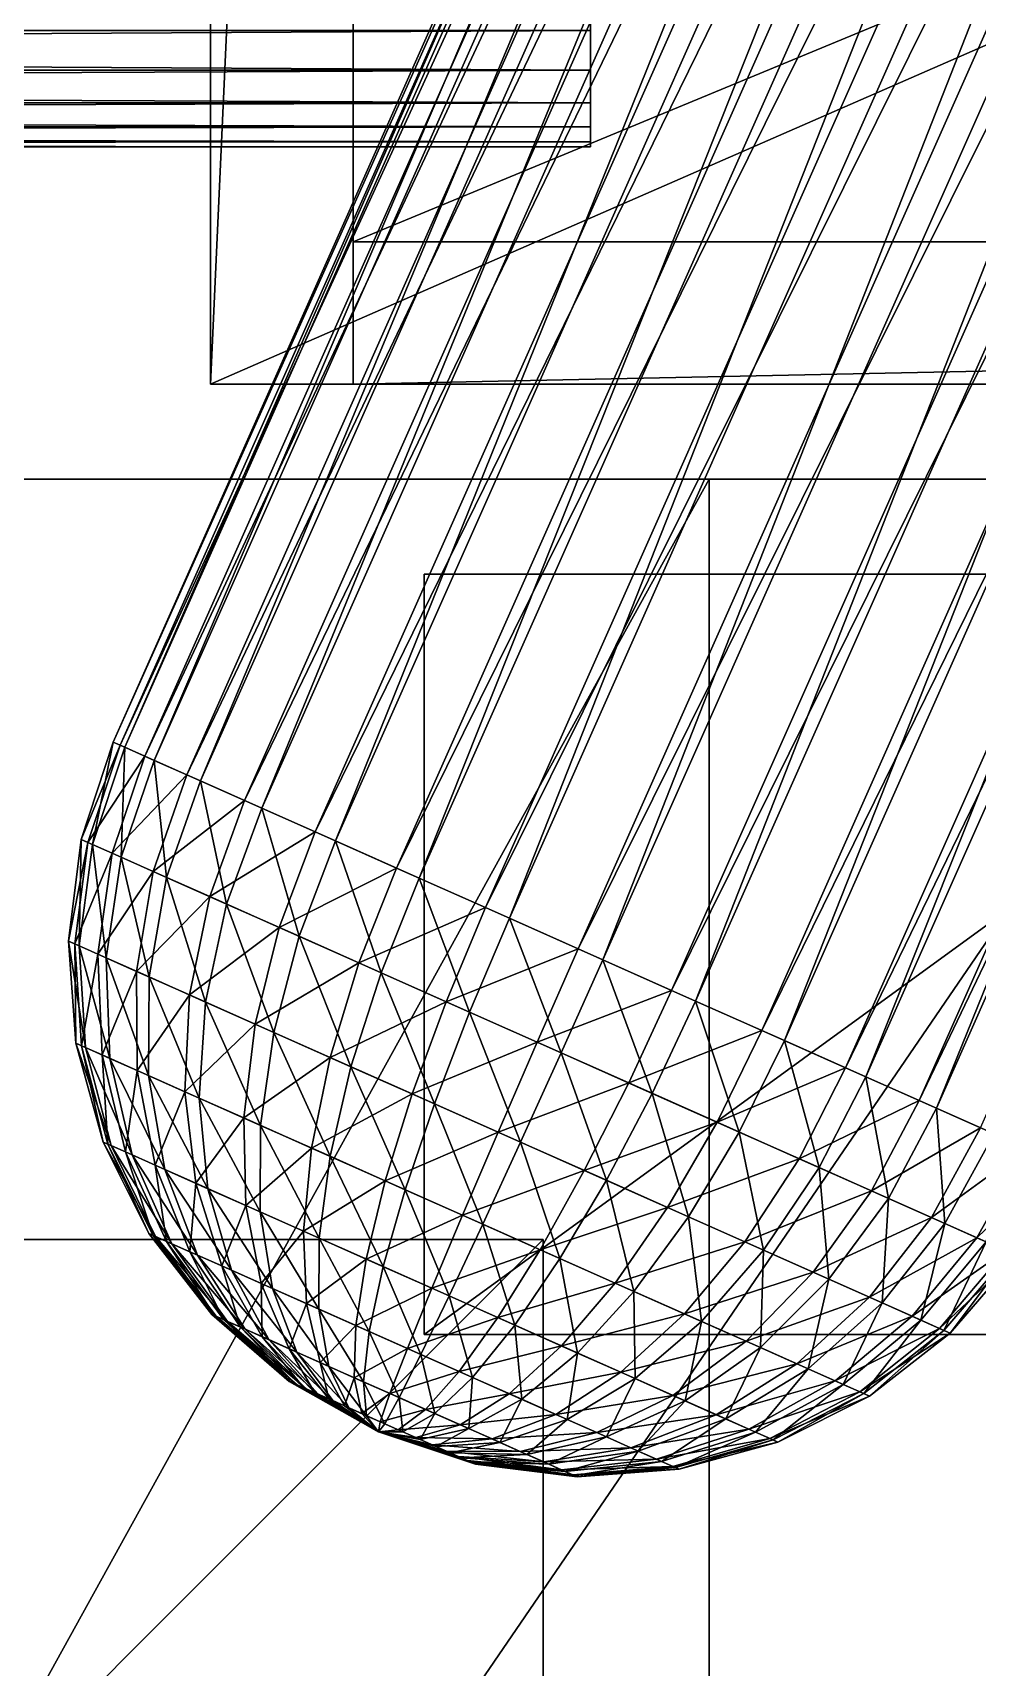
# Model space of a CAD drawing. Header units: millimetres. Extents: x -510 to 550, y -577 to 577.
# Drawn here: x 96.5 to 136.3, y 140 to 208.8 of the extents above; entities that cross this region are included whole.
import ezdxf

# ---------------------------------------------------------------- set-up
doc = ezdxf.new("R2010")
doc.units = ezdxf.units.MM
for name, color, linetype, true_color in [('aux_case_back', 7, 'Continuous', 0xd6dee3), ('aux_case_cover', 7, 'Continuous', 0xd6dee3), ('aux_case_floor', 7, 'Continuous', 0xd6dee3), ('aux_case_inner', 7, 'Continuous', 0xd6dee3), ('base_visual_0', 7, 'Continuous', 0x5c6b75), ('base_visual_1', 7, 'Continuous', 0x5c6b75), ('base_visual_14', 7, 'Continuous', 0x5c6b75), ('base_visual_2', 7, 'Continuous', 0x1f2b36), ('structure_aux_mount', 7, 'Continuous', 0x5c6b75), ('structure_core_standoff_3', 7, 'Continuous', 0x5c6b75), ('structure_left_footrest_hanger', 7, 'Continuous', 0x5c6b75)]:
    doc.layers.add(name, color=color, linetype=linetype, true_color=true_color)

msp = doc.modelspace()

# ---------------------------------------------------------------- linework, layer by layer
at = {"layer": 'aux_case_back', "true_color": 0xd6dee3}
for points in [[(104, 194, -39), (110, 326, -39), (110, 194, -39)], [(104, 194, -39), (104, 326, -39), (110, 326, -39)], [(104, 194, 265), (110, 194, 265), (110, 326, 265)], [(104, 194, 265), (110, 326, 265), (104, 326, 265)], [(104, 326, -39), (104, 194, -39), (104, 194, 265)], [(104, 326, -39), (104, 194, 265), (104, 326, 265)], [(110, 194, -39), (110, 326, -39), (110, 326, 265)], [(110, 194, -39), (110, 326, 265), (110, 194, 265)], [(104, 194, -39), (110, 194, -39), (110, 194, 265)], [(104, 194, -39), (110, 194, 265), (104, 194, 265)]]:
    msp.add_3dface(points, dxfattribs=at)
at = {"layer": 'aux_case_cover', "true_color": 0xd6dee3}
for points in [[(104, 194, 265), (406, 326, 265), (406, 194, 265)], [(104, 194, 265), (104, 326, 265), (406, 326, 265)], [(104, 194, 271), (406, 194, 271), (406, 326, 271)], [(104, 194, 271), (406, 326, 271), (104, 326, 271)], [(104, 326, 265), (104, 194, 265), (104, 194, 271)], [(104, 326, 265), (104, 194, 271), (104, 326, 271)], [(104, 194, 265), (406, 194, 265), (406, 194, 271)], [(104, 194, 265), (406, 194, 271), (104, 194, 271)]]:
    msp.add_3dface(points, dxfattribs=at)
at = {"layer": 'aux_case_floor', "true_color": 0xd6dee3}
for points in [[(110, 200, -39), (400, 320, -39), (400, 200, -39)], [(110, 200, -39), (110, 320, -39), (400, 320, -39)], [(110, 200, -33), (400, 200, -33), (400, 320, -33)], [(110, 200, -33), (400, 320, -33), (110, 320, -33)], [(110, 320, -39), (110, 200, -39), (110, 200, -33)], [(110, 320, -39), (110, 200, -33), (110, 320, -33)], [(110, 200, -39), (400, 200, -39), (400, 200, -33)], [(110, 200, -39), (400, 200, -33), (110, 200, -33)]]:
    msp.add_3dface(points, dxfattribs=at)
at = {"layer": 'aux_case_inner', "true_color": 0xd6dee3}
for points in [[(110, 194, -39), (400, 200, -39), (400, 194, -39)], [(110, 194, -39), (110, 200, -39), (400, 200, -39)], [(110, 194, 265), (400, 194, 265), (400, 200, 265)], [(110, 194, 265), (400, 200, 265), (110, 200, 265)], [(400, 200, -39), (110, 200, -39), (110, 200, 265)], [(400, 200, -39), (110, 200, 265), (400, 200, 265)], [(110, 200, -39), (110, 194, -39), (110, 194, 265)], [(110, 200, -39), (110, 194, 265), (110, 200, 265)], [(110, 194, -39), (400, 194, -39), (400, 194, 265)], [(110, 194, -39), (400, 194, 265), (110, 194, 265)]]:
    msp.add_3dface(points, dxfattribs=at)
at = {"layer": 'base_visual_0', "true_color": 0x5c6b75}
for points in [[(-85, -190, -160), (125, 190, -160), (125, -190, -160)], [(-85, -190, -160), (-85, 190, -160), (125, 190, -160)], [(-85, -190, -20), (125, -190, -20), (125, 190, -20)], [(-85, -190, -20), (125, 190, -20), (-85, 190, -20)], [(125, 190, -160), (-85, 190, -160), (-85, 190, -20)], [(125, 190, -160), (-85, 190, -20), (125, 190, -20)], [(125, -190, -160), (125, 190, -160), (125, 190, -20)], [(125, -190, -160), (125, 190, -20), (125, -190, -20)]]:
    msp.add_3dface(points, dxfattribs=at)
at = {"layer": 'base_visual_1', "true_color": 0x5c6b75}
for points in [[(-110, -190, 10), (150, 190, 10), (150, -190, 10)], [(-110, -190, 10), (-110, 190, 10), (150, 190, 10)], [(-110, -190, 80), (150, -190, 80), (150, 190, 80)], [(-110, -190, 80), (150, 190, 80), (-110, 190, 80)], [(150, 190, 10), (-110, 190, 10), (-110, 190, 80)], [(150, 190, 10), (-110, 190, 80), (150, 190, 80)]]:
    msp.add_3dface(points, dxfattribs=at)
at = {"layer": 'base_visual_14', "true_color": 0x5c6b75}
for points in [[(120, 208.889, 319.146), (120, 207.222, 317.778), (120, 215, 309.999)], [(120, 207.222, 317.778), (120, 205.854, 316.111), (120, 215, 309.999)], [(120, 205.854, 316.111), (120, 204.837, 314.209), (120, 215, 309.999)], [(120, 204.837, 314.209), (120, 204.211, 312.145), (120, 215, 309.999)], [(120, 204.211, 312.145), (120, 204, 309.999), (120, 215, 309.999)], [(120, 204, 309.999), (120, 204.211, 307.853), (120, 215, 309.999)], [(120, 204.211, 307.853), (120, 204.837, 305.79), (120, 215, 309.999)], [(120, 204.837, 305.79), (120, 205.854, 303.888), (120, 215, 309.999)], [(120, 205.854, 303.888), (120, 207.222, 302.221), (120, 215, 309.999)], [(120, 207.222, 302.221), (120, 208.889, 300.853), (120, 215, 309.999)], [(-180, 208.889, 319.147), (-180, 207.222, 317.779), (120, 207.222, 317.778)], [(-180, 208.889, 319.147), (120, 207.222, 317.778), (120, 208.889, 319.146)], [(-180, 207.222, 302.222), (-180, 208.889, 300.854), (120, 208.889, 300.853)], [(-180, 207.222, 302.222), (120, 208.889, 300.853), (120, 207.222, 302.221)], [(-180, 207.222, 317.779), (-180, 205.854, 316.112), (120, 205.854, 316.111)], [(-180, 207.222, 317.779), (120, 205.854, 316.111), (120, 207.222, 317.778)], [(-180, 205.854, 303.889), (-180, 207.222, 302.222), (120, 207.222, 302.221)], [(-180, 205.854, 303.889), (120, 207.222, 302.221), (120, 205.854, 303.888)], [(-180, 205.854, 316.112), (-180, 204.837, 314.21), (120, 204.837, 314.209)], [(-180, 205.854, 316.112), (120, 204.837, 314.209), (120, 205.854, 316.111)], [(-180, 204.837, 305.791), (-180, 205.854, 303.889), (120, 205.854, 303.888)], [(-180, 204.837, 305.791), (120, 205.854, 303.888), (120, 204.837, 305.79)], [(-180, 204.837, 314.21), (-180, 204.211, 312.147), (120, 204.211, 312.145)], [(-180, 204.837, 314.21), (120, 204.211, 312.145), (120, 204.837, 314.209)], [(-180, 204.211, 307.855), (-180, 204.837, 305.791), (120, 204.837, 305.79)], [(-180, 204.211, 307.855), (120, 204.837, 305.79), (120, 204.211, 307.853)], [(-180, 204.211, 312.147), (-180, 204, 310.001), (120, 204, 309.999)], [(-180, 204.211, 312.147), (120, 204, 309.999), (120, 204.211, 312.145)], [(-180, 204, 310.001), (-180, 204.211, 307.855), (120, 204.211, 307.853)], [(-180, 204, 310.001), (120, 204.211, 307.853), (120, 204, 309.999)]]:
    msp.add_3dface(points, dxfattribs=at)
at = {"layer": 'base_visual_2', "true_color": 0x1f2b36}
for points in [[(-20, -190, 80), (220, 190, 80), (220, -190, 80)], [(-20, -190, 80), (-20, 190, 80), (220, 190, 80)], [(-20, -190, 160), (220, -190, 160), (220, 190, 160)], [(-20, -190, 160), (220, 190, 160), (-20, 190, 160)], [(220, 190, 80), (-20, 190, 80), (-20, 190, 160)], [(220, 190, 80), (-20, 190, 160), (220, 190, 160)]]:
    msp.add_3dface(points, dxfattribs=at)
at = {"layer": 'structure_aux_mount', "true_color": 0x5c6b75}
for points in [[(140.189, 268.805, 103.74), (139.903, 268.932, 99.439), (99.903, 178.932, 99.439)], [(139.903, 268.932, 99.439), (100.389, 178.716, 95.159), (99.903, 178.932, 99.439)], [(140.189, 268.805, 103.74), (99.903, 178.932, 99.439), (100.189, 178.805, 103.74)], [(141.236, 268.339, 107.898), (140.189, 268.805, 103.74), (100.189, 178.805, 103.74)], [(139.903, 268.932, 99.439), (140.389, 268.716, 95.159), (100.389, 178.716, 95.159)], [(140.389, 268.716, 95.159), (101.629, 178.165, 91.065), (100.389, 178.716, 95.159)], [(140.389, 268.716, 95.159), (141.629, 268.165, 91.065), (101.629, 178.165, 91.065)], [(141.236, 268.339, 107.898), (100.189, 178.805, 103.74), (101.236, 178.339, 107.898)], [(143.005, 267.553, 111.752), (141.236, 268.339, 107.898), (101.236, 178.339, 107.898)], [(141.629, 268.165, 91.065), (103.575, 177.3, 87.315), (101.629, 178.165, 91.065)], [(141.629, 268.165, 91.065), (143.575, 267.3, 87.315), (103.575, 177.3, 87.315)], [(143.005, 267.553, 111.752), (101.236, 178.339, 107.898), (103.005, 177.553, 111.752)], [(145.426, 266.477, 115.154), (143.005, 267.553, 111.752), (103.005, 177.553, 111.752)], [(143.575, 267.3, 87.315), (106.152, 176.155, 84.052), (103.575, 177.3, 87.315)], [(143.575, 267.3, 87.315), (146.152, 266.155, 84.052), (106.152, 176.155, 84.052)], [(145.426, 266.477, 115.154), (103.005, 177.553, 111.752), (105.426, 176.477, 115.154)], [(148.408, 265.152, 117.974), (145.426, 266.477, 115.154), (105.426, 176.477, 115.154)], [(146.152, 266.155, 84.052), (109.261, 174.773, 81.402), (106.152, 176.155, 84.052)], [(146.152, 266.155, 84.052), (149.261, 264.773, 81.402), (109.261, 174.773, 81.402)], [(148.408, 265.152, 117.974), (105.426, 176.477, 115.154), (108.408, 175.152, 117.974)], [(151.835, 263.629, 120.104), (148.408, 265.152, 117.974), (108.408, 175.152, 117.974)], [(149.261, 264.773, 81.402), (112.783, 173.207, 79.466), (109.261, 174.773, 81.402)], [(149.261, 264.773, 81.402), (152.783, 263.207, 79.466), (112.783, 173.207, 79.466)], [(151.835, 263.629, 120.104), (108.408, 175.152, 117.974), (111.835, 173.629, 120.104)], [(155.576, 261.966, 121.461), (151.835, 263.629, 120.104), (111.835, 173.629, 120.104)], [(152.783, 263.207, 79.466), (116.582, 171.519, 78.32), (112.783, 173.207, 79.466)], [(152.783, 263.207, 79.466), (156.582, 261.519, 78.32), (116.582, 171.519, 78.32)], [(155.576, 261.966, 121.461), (111.835, 173.629, 120.104), (115.576, 171.966, 121.461)], [(159.487, 260.228, 121.993), (155.576, 261.966, 121.461), (115.576, 171.966, 121.461)], [(156.582, 261.519, 78.32), (120.513, 169.772, 78.007), (116.582, 171.519, 78.32)], [(156.582, 261.519, 78.32), (160.513, 259.772, 78.007), (120.513, 169.772, 78.007)], [(159.487, 260.228, 121.993), (115.576, 171.966, 121.461), (119.487, 170.228, 121.993)], [(163.418, 258.481, 121.68), (159.487, 260.228, 121.993), (119.487, 170.228, 121.993)], [(160.513, 259.772, 78.007), (124.424, 168.034, 78.539), (120.513, 169.772, 78.007)], [(160.513, 259.772, 78.007), (164.424, 258.034, 78.539), (124.424, 168.034, 78.539)], [(163.418, 258.481, 121.68), (119.487, 170.228, 121.993), (123.418, 168.481, 121.68)], [(167.217, 256.793, 120.534), (163.418, 258.481, 121.68), (123.418, 168.481, 121.68)], [(164.424, 258.034, 78.539), (128.165, 166.371, 79.896), (124.424, 168.034, 78.539)], [(164.424, 258.034, 78.539), (168.165, 256.371, 79.896), (128.165, 166.371, 79.896)], [(167.217, 256.793, 120.534), (123.418, 168.481, 121.68), (127.217, 166.793, 120.534)], [(170.739, 255.227, 118.598), (167.217, 256.793, 120.534), (127.217, 166.793, 120.534)], [(168.165, 256.371, 79.896), (131.592, 164.848, 82.026), (128.165, 166.371, 79.896)], [(168.165, 256.371, 79.896), (171.592, 254.848, 82.026), (131.592, 164.848, 82.026)], [(170.739, 255.227, 118.598), (127.217, 166.793, 120.534), (130.739, 165.227, 118.598)], [(173.848, 253.845, 115.948), (170.739, 255.227, 118.598), (130.739, 165.227, 118.598)], [(171.592, 254.848, 82.026), (134.574, 163.523, 84.846), (131.592, 164.848, 82.026)], [(171.592, 254.848, 82.026), (174.574, 253.523, 84.846), (134.574, 163.523, 84.846)], [(173.848, 253.845, 115.948), (130.739, 165.227, 118.598), (133.848, 163.845, 115.948)], [(176.425, 252.7, 112.685), (173.848, 253.845, 115.948), (133.848, 163.845, 115.948)], [(174.574, 253.523, 84.846), (136.995, 162.447, 88.248), (134.574, 163.523, 84.846)], [(176.425, 252.7, 112.685), (133.848, 163.845, 115.948), (136.425, 162.7, 112.685)], [(100.189, 178.805, 103.74), (99.903, 178.932, 99.439), (98.546, 174.838, 99.449)], [(99.903, 178.932, 99.439), (99.023, 174.626, 95.252), (98.546, 174.838, 99.449)], [(99.903, 178.932, 99.439), (100.389, 178.716, 95.159), (99.023, 174.626, 95.252)], [(100.189, 178.805, 103.74), (98.546, 174.838, 99.449), (98.826, 174.714, 103.668)], [(101.236, 178.339, 107.898), (100.189, 178.805, 103.74), (98.826, 174.714, 103.668)], [(101.236, 178.339, 107.898), (98.826, 174.714, 103.668), (99.854, 174.257, 107.746)], [(100.389, 178.716, 95.159), (100.239, 174.086, 91.237), (99.023, 174.626, 95.252)], [(103.005, 177.553, 111.752), (101.236, 178.339, 107.898), (99.854, 174.257, 107.746)], [(100.389, 178.716, 95.159), (101.629, 178.165, 91.065), (100.239, 174.086, 91.237)], [(103.005, 177.553, 111.752), (99.854, 174.257, 107.746), (101.588, 173.486, 111.526)], [(101.629, 178.165, 91.065), (102.147, 173.238, 87.558), (100.239, 174.086, 91.237)], [(105.426, 176.477, 115.154), (103.005, 177.553, 111.752), (101.588, 173.486, 111.526)], [(101.629, 178.165, 91.065), (103.575, 177.3, 87.315), (102.147, 173.238, 87.558)], [(103.575, 177.3, 87.315), (104.675, 172.114, 84.358), (102.147, 173.238, 87.558)], [(103.575, 177.3, 87.315), (106.152, 176.155, 84.052), (104.675, 172.114, 84.358)], [(105.426, 176.477, 115.154), (101.588, 173.486, 111.526), (103.963, 172.431, 114.863)], [(108.408, 175.152, 117.974), (105.426, 176.477, 115.154), (103.963, 172.431, 114.863)], [(106.152, 176.155, 84.052), (107.724, 170.759, 81.759), (104.675, 172.114, 84.358)], [(106.152, 176.155, 84.052), (109.261, 174.773, 81.402), (107.724, 170.759, 81.759)], [(98.826, 174.714, 103.668), (98.546, 174.838, 99.449), (98.013, 170.559, 99.481)], [(98.546, 174.838, 99.449), (98.462, 170.359, 95.527), (98.013, 170.559, 99.481)], [(98.546, 174.838, 99.449), (99.023, 174.626, 95.252), (98.462, 170.359, 95.527)], [(108.408, 175.152, 117.974), (103.963, 172.431, 114.863), (106.888, 171.131, 117.629)], [(111.835, 173.629, 120.104), (108.408, 175.152, 117.974), (106.888, 171.131, 117.629)], [(98.826, 174.714, 103.668), (98.013, 170.559, 99.481), (98.278, 170.441, 103.455)], [(99.854, 174.257, 107.746), (98.826, 174.714, 103.668), (98.278, 170.441, 103.455)], [(99.854, 174.257, 107.746), (98.278, 170.441, 103.455), (99.245, 170.011, 107.296)], [(99.023, 174.626, 95.252), (99.608, 169.85, 91.745), (98.462, 170.359, 95.527)], [(99.023, 174.626, 95.252), (100.239, 174.086, 91.237), (99.608, 169.85, 91.745)], [(101.588, 173.486, 111.526), (99.854, 174.257, 107.746), (99.245, 170.011, 107.296)], [(109.261, 174.773, 81.402), (111.179, 169.224, 79.861), (107.724, 170.759, 81.759)], [(109.261, 174.773, 81.402), (112.783, 173.207, 79.466), (111.179, 169.224, 79.861)], [(101.588, 173.486, 111.526), (99.245, 170.011, 107.296), (100.879, 169.285, 110.857)], [(100.239, 174.086, 91.237), (101.406, 169.051, 88.28), (99.608, 169.85, 91.745)], [(100.239, 174.086, 91.237), (102.147, 173.238, 87.558), (101.406, 169.051, 88.28)], [(103.963, 172.431, 114.863), (101.588, 173.486, 111.526), (100.879, 169.285, 110.857)], [(111.835, 173.629, 120.104), (106.888, 171.131, 117.629), (110.249, 169.637, 119.718)], [(115.576, 171.966, 121.461), (111.835, 173.629, 120.104), (110.249, 169.637, 119.718)], [(102.147, 173.238, 87.558), (103.787, 167.993, 85.266), (101.406, 169.051, 88.28)], [(102.147, 173.238, 87.558), (104.675, 172.114, 84.358), (103.787, 167.993, 85.266)], [(112.783, 173.207, 79.466), (114.905, 167.568, 78.737), (111.179, 169.224, 79.861)], [(112.783, 173.207, 79.466), (116.582, 171.519, 78.32), (114.905, 167.568, 78.737)], [(103.963, 172.431, 114.863), (100.879, 169.285, 110.857), (103.116, 168.291, 114.001)], [(106.888, 171.131, 117.629), (103.963, 172.431, 114.863), (103.116, 168.291, 114.001)], [(104.675, 172.114, 84.358), (106.659, 166.716, 82.817), (103.787, 167.993, 85.266)], [(104.675, 172.114, 84.358), (107.724, 170.759, 81.759), (106.659, 166.716, 82.817)], [(115.576, 171.966, 121.461), (110.249, 169.637, 119.718), (113.918, 168.006, 121.048)], [(119.487, 170.228, 121.993), (115.576, 171.966, 121.461), (113.918, 168.006, 121.048)], [(116.582, 171.519, 78.32), (118.76, 165.854, 78.43), (114.905, 167.568, 78.737)], [(116.582, 171.519, 78.32), (120.513, 169.772, 78.007), (118.76, 165.854, 78.43)], [(106.888, 171.131, 117.629), (103.116, 168.291, 114.001), (105.871, 167.066, 116.606)], [(110.249, 169.637, 119.718), (106.888, 171.131, 117.629), (105.871, 167.066, 116.606)], [(107.724, 170.759, 81.759), (109.913, 165.27, 81.029), (106.659, 166.716, 82.817)], [(107.724, 170.759, 81.759), (111.179, 169.224, 79.861), (109.913, 165.27, 81.029)], [(98.278, 170.441, 103.455), (98.013, 170.559, 99.481), (98.326, 166.258, 99.533)], [(98.013, 170.559, 99.481), (98.462, 170.359, 95.527), (98.73, 166.078, 95.975)], [(98.013, 170.559, 99.481), (98.73, 166.078, 95.975), (98.326, 166.258, 99.533)], [(99.245, 170.011, 107.296), (98.278, 170.441, 103.455), (98.564, 166.152, 103.11)], [(98.278, 170.441, 103.455), (98.326, 166.258, 99.533), (98.564, 166.152, 103.11)], [(98.462, 170.359, 95.527), (99.608, 169.85, 91.745), (99.761, 165.62, 92.571)], [(98.462, 170.359, 95.527), (99.761, 165.62, 92.571), (98.73, 166.078, 95.975)], [(99.245, 170.011, 107.296), (98.564, 166.152, 103.11), (99.434, 165.765, 106.567)], [(100.879, 169.285, 110.857), (99.245, 170.011, 107.296), (99.434, 165.765, 106.567)], [(119.487, 170.228, 121.993), (113.918, 168.006, 121.048), (117.754, 166.302, 121.57)], [(123.418, 168.481, 121.68), (119.487, 170.228, 121.993), (117.754, 166.302, 121.57)], [(100.879, 169.285, 110.857), (99.434, 165.765, 106.567), (100.905, 165.111, 109.771)], [(99.608, 169.85, 91.745), (101.406, 169.051, 88.28), (101.379, 164.901, 89.452)], [(99.608, 169.85, 91.745), (101.379, 164.901, 89.452), (99.761, 165.62, 92.571)], [(103.116, 168.291, 114.001), (100.879, 169.285, 110.857), (100.905, 165.111, 109.771)], [(110.249, 169.637, 119.718), (105.871, 167.066, 116.606), (109.037, 165.659, 118.574)], [(113.918, 168.006, 121.048), (110.249, 169.637, 119.718), (109.037, 165.659, 118.574)], [(120.513, 169.772, 78.007), (122.596, 164.149, 78.952), (118.76, 165.854, 78.43)], [(120.513, 169.772, 78.007), (124.424, 168.034, 78.539), (122.596, 164.149, 78.952)], [(101.406, 169.051, 88.28), (103.522, 163.948, 86.739), (101.379, 164.901, 89.452)], [(101.406, 169.051, 88.28), (103.787, 167.993, 85.266), (103.522, 163.948, 86.739)], [(111.179, 169.224, 79.861), (113.423, 163.71, 79.97), (109.913, 165.27, 81.029)], [(111.179, 169.224, 79.861), (114.905, 167.568, 78.737), (113.423, 163.71, 79.97)], [(103.116, 168.291, 114.001), (100.905, 165.111, 109.771), (102.918, 164.217, 112.6)], [(105.871, 167.066, 116.606), (103.116, 168.291, 114.001), (102.918, 164.217, 112.6)], [(103.787, 167.993, 85.266), (106.107, 162.799, 84.536), (103.522, 163.948, 86.739)], [(103.787, 167.993, 85.266), (106.659, 166.716, 82.817), (106.107, 162.799, 84.536)], [(113.918, 168.006, 121.048), (109.037, 165.659, 118.574), (112.493, 164.123, 119.827)], [(117.754, 166.302, 121.57), (113.918, 168.006, 121.048), (112.493, 164.123, 119.827)], [(123.418, 168.481, 121.68), (117.754, 166.302, 121.57), (121.609, 164.588, 121.263)], [(127.217, 166.793, 120.534), (123.418, 168.481, 121.68), (121.609, 164.588, 121.263)], [(124.424, 168.034, 78.539), (126.265, 162.519, 80.282), (122.596, 164.149, 78.952)], [(124.424, 168.034, 78.539), (128.165, 166.371, 79.896), (126.265, 162.519, 80.282)], [(114.905, 167.568, 78.737), (117.055, 162.096, 79.681), (113.423, 163.71, 79.97)], [(114.905, 167.568, 78.737), (118.76, 165.854, 78.43), (117.055, 162.096, 79.681)], [(105.871, 167.066, 116.606), (102.918, 164.217, 112.6), (105.397, 163.115, 114.945)], [(109.037, 165.659, 118.574), (105.871, 167.066, 116.606), (105.397, 163.115, 114.945)], [(106.659, 166.716, 82.817), (109.035, 161.498, 82.927), (106.107, 162.799, 84.536)], [(106.659, 166.716, 82.817), (109.913, 165.27, 81.029), (109.035, 161.498, 82.927)], [(127.217, 166.793, 120.534), (121.609, 164.588, 121.263), (125.335, 162.932, 120.139)], [(130.739, 165.227, 118.598), (127.217, 166.793, 120.534), (125.335, 162.932, 120.139)], [(98.564, 166.152, 103.11), (98.326, 166.258, 99.533), (99.471, 162.1, 99.603)], [(98.326, 166.258, 99.533), (98.73, 166.078, 95.975), (99.815, 161.948, 96.577)], [(98.326, 166.258, 99.533), (99.815, 161.948, 96.577), (99.471, 162.1, 99.603)], [(99.434, 165.765, 106.567), (98.564, 166.152, 103.11), (99.673, 162.011, 102.644)], [(98.564, 166.152, 103.11), (99.471, 162.1, 99.603), (99.673, 162.011, 102.644)], [(98.73, 166.078, 95.975), (99.761, 165.62, 92.571), (100.692, 161.558, 93.682)], [(98.73, 166.078, 95.975), (100.692, 161.558, 93.682), (99.815, 161.948, 96.577)], [(117.754, 166.302, 121.57), (112.493, 164.123, 119.827), (116.107, 162.517, 120.319)], [(121.609, 164.588, 121.263), (117.754, 166.302, 121.57), (116.107, 162.517, 120.319)], [(118.76, 165.854, 78.43), (120.668, 160.49, 80.173), (117.055, 162.096, 79.681)], [(118.76, 165.854, 78.43), (122.596, 164.149, 78.952), (120.668, 160.49, 80.173)], [(128.165, 166.371, 79.896), (129.626, 161.025, 82.371), (126.265, 162.519, 80.282)], [(128.165, 166.371, 79.896), (131.592, 164.848, 82.026), (129.626, 161.025, 82.371)], [(100.905, 165.111, 109.771), (99.434, 165.765, 106.567), (100.414, 161.681, 105.584)], [(99.434, 165.765, 106.567), (99.673, 162.011, 102.644), (100.414, 161.681, 105.584)], [(99.761, 165.62, 92.571), (101.379, 164.901, 89.452), (102.068, 160.946, 91.03)], [(99.761, 165.62, 92.571), (102.068, 160.946, 91.03), (100.692, 161.558, 93.682)], [(109.037, 165.659, 118.574), (105.397, 163.115, 114.945), (108.247, 161.848, 116.716)], [(112.493, 164.123, 119.827), (109.037, 165.659, 118.574), (108.247, 161.848, 116.716)], [(109.913, 165.27, 81.029), (112.194, 160.094, 81.974), (109.035, 161.498, 82.927)], [(109.913, 165.27, 81.029), (113.423, 163.71, 79.97), (112.194, 160.094, 81.974)], [(130.739, 165.227, 118.598), (125.335, 162.932, 120.139), (128.789, 161.397, 118.241)], [(133.848, 163.845, 115.948), (130.739, 165.227, 118.598), (128.789, 161.397, 118.241)], [(100.905, 165.111, 109.771), (100.414, 161.681, 105.584), (101.664, 161.126, 108.31)], [(102.918, 164.217, 112.6), (100.905, 165.111, 109.771), (101.664, 161.126, 108.31)], [(101.379, 164.901, 89.452), (103.522, 163.948, 86.739), (103.89, 160.136, 88.723)], [(101.379, 164.901, 89.452), (103.89, 160.136, 88.723), (102.068, 160.946, 91.03)], [(121.609, 164.588, 121.263), (116.107, 162.517, 120.319), (119.738, 160.903, 120.03)], [(125.335, 162.932, 120.139), (121.609, 164.588, 121.263), (119.738, 160.903, 120.03)], [(131.592, 164.848, 82.026), (132.551, 159.725, 85.137), (129.626, 161.025, 82.371)], [(131.592, 164.848, 82.026), (134.574, 163.523, 84.846), (132.551, 159.725, 85.137)], [(102.918, 164.217, 112.6), (101.664, 161.126, 108.31), (103.377, 160.365, 110.716)], [(105.397, 163.115, 114.945), (102.918, 164.217, 112.6), (103.377, 160.365, 110.716)], [(103.522, 163.948, 86.739), (106.107, 162.799, 84.536), (106.088, 159.159, 86.849)], [(103.522, 163.948, 86.739), (106.088, 159.159, 86.849), (103.89, 160.136, 88.723)], [(112.493, 164.123, 119.827), (108.247, 161.848, 116.716), (111.358, 160.466, 117.844)], [(116.107, 162.517, 120.319), (112.493, 164.123, 119.827), (111.358, 160.466, 117.844)], [(122.596, 164.149, 78.952), (124.124, 158.954, 81.426), (120.668, 160.49, 80.173)], [(122.596, 164.149, 78.952), (126.265, 162.519, 80.282), (124.124, 158.954, 81.426)], [(133.848, 163.845, 115.948), (128.789, 161.397, 118.241), (131.839, 160.041, 115.642)], [(136.425, 162.7, 112.685), (133.848, 163.845, 115.948), (131.839, 160.041, 115.642)], [(105.397, 163.115, 114.945), (103.377, 160.365, 110.716), (105.485, 159.427, 112.71)], [(108.247, 161.848, 116.716), (105.397, 163.115, 114.945), (105.485, 159.427, 112.71)], [(113.423, 163.71, 79.97), (115.463, 158.641, 81.714), (112.194, 160.094, 81.974)], [(113.423, 163.71, 79.97), (117.055, 162.096, 79.681), (115.463, 158.641, 81.714)], [(134.574, 163.523, 84.846), (134.926, 158.67, 88.474), (132.551, 159.725, 85.137)], [(134.574, 163.523, 84.846), (136.995, 162.447, 88.248), (134.926, 158.67, 88.474)], [(106.107, 162.799, 84.536), (108.579, 158.052, 85.481), (106.088, 159.159, 86.849)], [(106.107, 162.799, 84.536), (109.035, 161.498, 82.927), (108.579, 158.052, 85.481)], [(116.107, 162.517, 120.319), (111.358, 160.466, 117.844), (114.609, 159.021, 118.286)], [(119.738, 160.903, 120.03), (116.107, 162.517, 120.319), (114.609, 159.021, 118.286)], [(125.335, 162.932, 120.139), (119.738, 160.903, 120.03), (123.248, 159.343, 118.971)], [(128.789, 161.397, 118.241), (125.335, 162.932, 120.139), (123.248, 159.343, 118.971)], [(126.265, 162.519, 80.282), (127.29, 157.547, 83.394), (124.124, 158.954, 81.426)], [(126.265, 162.519, 80.282), (129.626, 161.025, 82.371), (127.29, 157.547, 83.394)], [(136.425, 162.7, 112.685), (131.839, 160.041, 115.642), (134.366, 158.918, 112.442)], [(138.371, 161.835, 108.935), (136.425, 162.7, 112.685), (134.366, 158.918, 112.442)], [(136.995, 162.447, 88.248), (136.66, 157.899, 92.254), (134.926, 158.67, 88.474)], [(99.673, 162.011, 102.644), (99.471, 162.1, 99.603), (101.405, 158.247, 99.688)], [(99.471, 162.1, 99.603), (99.815, 161.948, 96.577), (101.675, 158.127, 97.31)], [(99.471, 162.1, 99.603), (101.675, 158.127, 97.31), (101.405, 158.247, 99.688)], [(100.414, 161.681, 105.584), (99.673, 162.011, 102.644), (101.564, 158.176, 102.078)], [(99.673, 162.011, 102.644), (101.405, 158.247, 99.688), (101.564, 158.176, 102.078)], [(99.815, 161.948, 96.577), (100.692, 161.558, 93.682), (102.364, 157.82, 95.036)], [(99.815, 161.948, 96.577), (102.364, 157.82, 95.036), (101.675, 158.127, 97.31)], [(108.247, 161.848, 116.716), (105.485, 159.427, 112.71), (107.908, 158.35, 114.216)], [(111.358, 160.466, 117.844), (108.247, 161.848, 116.716), (107.908, 158.35, 114.216)], [(117.055, 162.096, 79.681), (118.714, 157.196, 82.156), (115.463, 158.641, 81.714)], [(117.055, 162.096, 79.681), (120.668, 160.49, 80.173), (118.714, 157.196, 82.156)], [(138.371, 161.835, 108.935), (134.366, 158.918, 112.442), (136.275, 158.07, 108.763)], [(139.611, 161.284, 104.841), (138.371, 161.835, 108.935), (136.275, 158.07, 108.763)], [(101.664, 161.126, 108.31), (100.414, 161.681, 105.584), (102.146, 157.917, 104.388)], [(100.414, 161.681, 105.584), (101.564, 158.176, 102.078), (102.146, 157.917, 104.388)], [(100.692, 161.558, 93.682), (102.068, 160.946, 91.03), (103.445, 157.34, 92.952)], [(100.692, 161.558, 93.682), (103.445, 157.34, 92.952), (102.364, 157.82, 95.036)], [(103.377, 160.365, 110.716), (101.664, 161.126, 108.31), (103.129, 157.481, 106.529)], [(101.664, 161.126, 108.31), (102.146, 157.917, 104.388), (103.129, 157.481, 106.529)], [(109.035, 161.498, 82.927), (111.265, 156.858, 84.67), (108.579, 158.052, 85.481)], [(109.035, 161.498, 82.927), (112.194, 160.094, 81.974), (111.265, 156.858, 84.67)], [(128.789, 161.397, 118.241), (123.248, 159.343, 118.971), (126.502, 157.897, 117.183)], [(131.839, 160.041, 115.642), (128.789, 161.397, 118.241), (126.502, 157.897, 117.183)], [(129.626, 161.025, 82.371), (130.045, 156.322, 85.999), (127.29, 157.547, 83.394)], [(129.626, 161.025, 82.371), (132.551, 159.725, 85.137), (130.045, 156.322, 85.999)], [(139.611, 161.284, 104.841), (136.275, 158.07, 108.763), (137.491, 157.529, 104.748)], [(102.068, 160.946, 91.03), (103.89, 160.136, 88.723), (104.877, 156.704, 91.14)], [(102.068, 160.946, 91.03), (104.877, 156.704, 91.14), (103.445, 157.34, 92.952)], [(103.377, 160.365, 110.716), (103.129, 157.481, 106.529), (104.474, 156.883, 108.419)], [(105.485, 159.427, 112.71), (103.377, 160.365, 110.716), (104.474, 156.883, 108.419)], [(111.358, 160.466, 117.844), (107.908, 158.35, 114.216), (110.554, 157.175, 115.175)], [(114.609, 159.021, 118.286), (111.358, 160.466, 117.844), (110.554, 157.175, 115.175)], [(119.738, 160.903, 120.03), (114.609, 159.021, 118.286), (117.878, 157.568, 118.026)], [(123.248, 159.343, 118.971), (119.738, 160.903, 120.03), (117.878, 157.568, 118.026)], [(120.668, 160.49, 80.173), (121.825, 155.814, 83.284), (118.714, 157.196, 82.156)], [(120.668, 160.49, 80.173), (124.124, 158.954, 81.426), (121.825, 155.814, 83.284)], [(103.89, 160.136, 88.723), (106.088, 159.159, 86.849), (106.605, 155.936, 89.667)], [(103.89, 160.136, 88.723), (106.605, 155.936, 89.667), (104.877, 156.704, 91.14)], [(112.194, 160.094, 81.974), (114.045, 155.623, 84.449), (111.265, 156.858, 84.67)], [(112.194, 160.094, 81.974), (115.463, 158.641, 81.714), (114.045, 155.623, 84.449)], [(131.839, 160.041, 115.642), (126.502, 157.897, 117.183), (129.375, 156.62, 114.734)], [(134.366, 158.918, 112.442), (131.839, 160.041, 115.642), (129.375, 156.62, 114.734)], [(132.551, 159.725, 85.137), (132.282, 155.328, 89.143), (130.045, 156.322, 85.999)], [(132.551, 159.725, 85.137), (134.926, 158.67, 88.474), (132.282, 155.328, 89.143)], [(105.485, 159.427, 112.71), (104.474, 156.883, 108.419), (106.131, 156.147, 109.986)], [(107.908, 158.35, 114.216), (105.485, 159.427, 112.71), (106.131, 156.147, 109.986)], [(106.088, 159.159, 86.849), (108.579, 158.052, 85.481), (108.561, 155.066, 88.592)], [(106.088, 159.159, 86.849), (108.561, 155.066, 88.592), (106.605, 155.936, 89.667)], [(114.609, 159.021, 118.286), (110.554, 157.175, 115.175), (113.319, 155.946, 115.551)], [(117.878, 157.568, 118.026), (114.609, 159.021, 118.286), (113.319, 155.946, 115.551)], [(123.248, 159.343, 118.971), (117.878, 157.568, 118.026), (121.037, 156.164, 117.073)], [(126.502, 157.897, 117.183), (123.248, 159.343, 118.971), (121.037, 156.164, 117.073)], [(107.908, 158.35, 114.216), (106.131, 156.147, 109.986), (108.035, 155.3, 111.169)], [(110.554, 157.175, 115.175), (107.908, 158.35, 114.216), (108.035, 155.3, 111.169)], [(115.463, 158.641, 81.714), (116.81, 154.394, 84.825), (114.045, 155.623, 84.449)], [(115.463, 158.641, 81.714), (118.714, 157.196, 82.156), (116.81, 154.394, 84.825)], [(124.124, 158.954, 81.426), (124.674, 154.547, 85.055), (121.825, 155.814, 83.284)], [(124.124, 158.954, 81.426), (127.29, 157.547, 83.394), (124.674, 154.547, 85.055)], [(134.366, 158.918, 112.442), (129.375, 156.62, 114.734), (131.756, 155.562, 111.72)], [(136.275, 158.07, 108.763), (134.366, 158.918, 112.442), (131.756, 155.562, 111.72)], [(134.926, 158.67, 88.474), (133.916, 154.602, 92.704), (132.282, 155.328, 89.143)], [(134.926, 158.67, 88.474), (136.66, 157.899, 92.254), (133.916, 154.602, 92.704)], [(101.564, 158.176, 102.078), (101.405, 158.247, 99.688), (104.054, 154.845, 99.785)], [(101.405, 158.247, 99.688), (101.675, 158.127, 97.31), (104.24, 154.762, 98.147)], [(101.405, 158.247, 99.688), (104.24, 154.762, 98.147), (104.054, 154.845, 99.785)], [(102.146, 157.917, 104.388), (101.564, 158.176, 102.078), (104.164, 154.796, 101.431)], [(101.564, 158.176, 102.078), (104.054, 154.845, 99.785), (104.164, 154.796, 101.431)], [(101.675, 158.127, 97.31), (102.364, 157.82, 95.036), (104.715, 154.551, 96.581)], [(101.675, 158.127, 97.31), (104.715, 154.551, 96.581), (104.24, 154.762, 98.147)], [(103.129, 157.481, 106.529), (102.146, 157.917, 104.388), (104.564, 154.618, 103.022)], [(102.146, 157.917, 104.388), (104.164, 154.796, 101.431), (104.564, 154.618, 103.022)], [(102.364, 157.82, 95.036), (103.445, 157.34, 92.952), (105.459, 154.22, 95.145)], [(102.364, 157.82, 95.036), (105.459, 154.22, 95.145), (104.715, 154.551, 96.581)], [(108.579, 158.052, 85.481), (110.672, 154.128, 87.955), (108.561, 155.066, 88.592)], [(108.579, 158.052, 85.481), (111.265, 156.858, 84.67), (110.672, 154.128, 87.955)], [(126.502, 157.897, 117.183), (121.037, 156.164, 117.073), (123.965, 154.862, 115.464)], [(129.375, 156.62, 114.734), (126.502, 157.897, 117.183), (123.965, 154.862, 115.464)], [(136.275, 158.07, 108.763), (131.756, 155.562, 111.72), (133.553, 154.763, 108.255)], [(137.491, 157.529, 104.748), (136.275, 158.07, 108.763), (133.553, 154.763, 108.255)], [(136.66, 157.899, 92.254), (134.884, 154.172, 96.545), (133.916, 154.602, 92.704)], [(136.66, 157.899, 92.254), (137.687, 157.442, 96.332), (134.884, 154.172, 96.545)], [(104.474, 156.883, 108.419), (103.129, 157.481, 106.529), (105.241, 154.317, 104.497)], [(103.129, 157.481, 106.529), (104.564, 154.618, 103.022), (105.241, 154.317, 104.497)], [(103.445, 157.34, 92.952), (104.877, 156.704, 91.14), (106.446, 153.782, 93.897)], [(103.445, 157.34, 92.952), (106.446, 153.782, 93.897), (105.459, 154.22, 95.145)], [(110.554, 157.175, 115.175), (108.035, 155.3, 111.169), (110.113, 154.377, 111.923)], [(113.319, 155.946, 115.551), (110.554, 157.175, 115.175), (110.113, 154.377, 111.923)], [(117.878, 157.568, 118.026), (113.319, 155.946, 115.551), (116.099, 154.71, 115.33)], [(121.037, 156.164, 117.073), (117.878, 157.568, 118.026), (116.099, 154.71, 115.33)], [(118.714, 157.196, 82.156), (119.455, 153.218, 85.784), (116.81, 154.394, 84.825)], [(118.714, 157.196, 82.156), (121.825, 155.814, 83.284), (119.455, 153.218, 85.784)], [(127.29, 157.547, 83.394), (127.154, 153.445, 87.4), (124.674, 154.547, 85.055)], [(127.29, 157.547, 83.394), (130.045, 156.322, 85.999), (127.154, 153.445, 87.4)], [(137.491, 157.529, 104.748), (133.553, 154.763, 108.255), (134.699, 154.254, 104.473)], [(137.968, 157.317, 100.551), (137.491, 157.529, 104.748), (134.699, 154.254, 104.473)], [(137.968, 157.317, 100.551), (134.699, 154.254, 104.473), (135.148, 154.054, 100.519)], [(137.687, 157.442, 96.332), (135.148, 154.054, 100.519), (134.884, 154.172, 96.545)], [(137.687, 157.442, 96.332), (137.968, 157.317, 100.551), (135.148, 154.054, 100.519)], [(106.131, 156.147, 109.986), (104.474, 156.883, 108.419), (106.168, 153.905, 105.799)], [(104.474, 156.883, 108.419), (105.241, 154.317, 104.497), (106.168, 153.905, 105.799)], [(104.877, 156.704, 91.14), (106.605, 155.936, 89.667), (107.636, 153.253, 92.883)], [(104.877, 156.704, 91.14), (107.636, 153.253, 92.883), (106.446, 153.782, 93.897)], [(111.265, 156.858, 84.67), (112.856, 153.158, 87.781), (110.672, 154.128, 87.955)], [(111.265, 156.858, 84.67), (114.045, 155.623, 84.449), (112.856, 153.158, 87.781)], [(129.375, 156.62, 114.734), (123.965, 154.862, 115.464), (126.55, 153.713, 113.261)], [(131.756, 155.562, 111.72), (129.375, 156.62, 114.734), (126.55, 153.713, 113.261)], [(130.045, 156.322, 85.999), (129.167, 152.55, 90.229), (127.154, 153.445, 87.4)], [(130.045, 156.322, 85.999), (132.282, 155.328, 89.143), (129.167, 152.55, 90.229)], [(108.035, 155.3, 111.169), (106.131, 156.147, 109.986), (107.309, 153.398, 106.879)], [(106.131, 156.147, 109.986), (106.168, 153.905, 105.799), (107.309, 153.398, 106.879)], [(106.605, 155.936, 89.667), (108.561, 155.066, 88.592), (108.983, 152.654, 92.142)], [(106.605, 155.936, 89.667), (108.983, 152.654, 92.142), (107.636, 153.253, 92.883)], [(113.319, 155.946, 115.551), (110.113, 154.377, 111.923), (112.286, 153.411, 112.219)], [(116.099, 154.71, 115.33), (113.319, 155.946, 115.551), (112.286, 153.411, 112.219)], [(114.045, 155.623, 84.449), (115.029, 152.192, 88.077), (112.856, 153.158, 87.781)], [(114.045, 155.623, 84.449), (116.81, 154.394, 84.825), (115.029, 152.192, 88.077)], [(121.037, 156.164, 117.073), (116.099, 154.71, 115.33), (118.785, 153.516, 114.519)], [(123.965, 154.862, 115.464), (121.037, 156.164, 117.073), (118.785, 153.516, 114.519)], [(121.825, 155.814, 83.284), (121.879, 152.141, 87.29), (119.455, 153.218, 85.784)], [(121.825, 155.814, 83.284), (124.674, 154.547, 85.055), (121.879, 152.141, 87.29)], [(131.756, 155.562, 111.72), (126.55, 153.713, 113.261), (128.693, 152.761, 110.548)], [(133.553, 154.763, 108.255), (131.756, 155.562, 111.72), (128.693, 152.761, 110.548)], [(104.164, 154.796, 101.431), (104.054, 154.845, 99.785), (107.316, 152.025, 99.89)], [(104.054, 154.845, 99.785), (104.24, 154.762, 98.147), (107.411, 151.983, 99.056)], [(104.054, 154.845, 99.785), (107.411, 151.983, 99.056), (107.316, 152.025, 99.89)], [(108.035, 155.3, 111.169), (107.309, 153.398, 106.879), (108.621, 152.815, 107.693)], [(110.113, 154.377, 111.923), (108.035, 155.3, 111.169), (108.621, 152.815, 107.693)], [(108.561, 155.066, 88.592), (110.672, 154.128, 87.955), (110.437, 152.008, 91.704)], [(108.561, 155.066, 88.592), (110.437, 152.008, 91.704), (108.983, 152.654, 92.142)], [(123.965, 154.862, 115.464), (118.785, 153.516, 114.519), (121.275, 152.41, 113.151)], [(126.55, 153.713, 113.261), (123.965, 154.862, 115.464), (121.275, 152.41, 113.151)], [(132.282, 155.328, 89.143), (130.638, 151.897, 93.433), (129.167, 152.55, 90.229)], [(132.282, 155.328, 89.143), (133.916, 154.602, 92.704), (130.638, 151.897, 93.433)], [(104.564, 154.618, 103.022), (104.164, 154.796, 101.431), (107.372, 152, 100.73)], [(104.164, 154.796, 101.431), (107.316, 152.025, 99.89), (107.372, 152, 100.73)], [(104.24, 154.762, 98.147), (104.715, 154.551, 96.581), (107.653, 151.875, 98.257)], [(104.24, 154.762, 98.147), (107.653, 151.875, 98.257), (107.411, 151.983, 99.056)], [(105.241, 154.317, 104.497), (104.564, 154.618, 103.022), (107.576, 151.909, 101.541)], [(104.564, 154.618, 103.022), (107.372, 152, 100.73), (107.576, 151.909, 101.541)], [(104.715, 154.551, 96.581), (105.459, 154.22, 95.145), (108.032, 151.707, 97.525)], [(104.715, 154.551, 96.581), (108.032, 151.707, 97.525), (107.653, 151.875, 98.257)], [(106.168, 153.905, 105.799), (105.241, 154.317, 104.497), (107.921, 151.756, 102.293)], [(105.241, 154.317, 104.497), (107.576, 151.909, 101.541), (107.921, 151.756, 102.293)], [(105.459, 154.22, 95.145), (106.446, 153.782, 93.897), (108.535, 151.483, 96.889)], [(105.459, 154.22, 95.145), (108.535, 151.483, 96.889), (108.032, 151.707, 97.525)], [(110.113, 154.377, 111.923), (108.621, 152.815, 107.693), (110.052, 152.179, 108.213)], [(112.286, 153.411, 112.219), (110.113, 154.377, 111.923), (110.052, 152.179, 108.213)], [(116.099, 154.71, 115.33), (112.286, 153.411, 112.219), (114.469, 152.44, 112.045)], [(118.785, 153.516, 114.519), (116.099, 154.71, 115.33), (114.469, 152.44, 112.045)], [(116.81, 154.394, 84.825), (117.107, 151.268, 88.831), (115.029, 152.192, 88.077)], [(116.81, 154.394, 84.825), (119.455, 153.218, 85.784), (117.107, 151.268, 88.831)], [(124.674, 154.547, 85.055), (123.987, 151.204, 89.284), (121.879, 152.141, 87.29)], [(124.674, 154.547, 85.055), (127.154, 153.445, 87.4), (123.987, 151.204, 89.284)], [(133.553, 154.763, 108.255), (128.693, 152.761, 110.548), (130.311, 152.042, 107.429)], [(134.699, 154.254, 104.473), (133.553, 154.763, 108.255), (130.311, 152.042, 107.429)], [(134.699, 154.254, 104.473), (130.311, 152.042, 107.429), (131.342, 151.584, 104.025)], [(133.916, 154.602, 92.704), (131.508, 151.51, 96.89), (130.638, 151.897, 93.433)], [(135.148, 154.054, 100.519), (134.699, 154.254, 104.473), (131.342, 151.584, 104.025)], [(133.916, 154.602, 92.704), (134.884, 154.172, 96.545), (131.508, 151.51, 96.89)], [(134.884, 154.172, 96.545), (131.746, 151.404, 100.467), (131.508, 151.51, 96.89)], [(134.884, 154.172, 96.545), (135.148, 154.054, 100.519), (131.746, 151.404, 100.467)], [(107.309, 153.398, 106.879), (106.168, 153.905, 105.799), (108.393, 151.546, 102.956)], [(106.168, 153.905, 105.799), (107.921, 151.756, 102.293), (108.393, 151.546, 102.956)], [(106.446, 153.782, 93.897), (107.636, 153.253, 92.883), (109.142, 151.214, 96.372)], [(106.446, 153.782, 93.897), (109.142, 151.214, 96.372), (108.535, 151.483, 96.889)], [(110.672, 154.128, 87.955), (111.941, 151.339, 91.584), (110.437, 152.008, 91.704)], [(110.672, 154.128, 87.955), (112.856, 153.158, 87.781), (111.941, 151.339, 91.584)], [(118.785, 153.516, 114.519), (114.469, 152.44, 112.045), (116.58, 151.502, 111.408)], [(121.275, 152.41, 113.151), (118.785, 153.516, 114.519), (116.58, 151.502, 111.408)], [(126.55, 153.713, 113.261), (121.275, 152.41, 113.151), (123.474, 151.432, 111.277)], [(128.693, 152.761, 110.548), (126.55, 153.713, 113.261), (123.474, 151.432, 111.277)], [(135.148, 154.054, 100.519), (131.342, 151.584, 104.025), (131.746, 151.404, 100.467)], [(108.621, 152.815, 107.693), (107.309, 153.398, 106.879), (108.975, 151.288, 103.507)], [(107.309, 153.398, 106.879), (108.393, 151.546, 102.956), (108.975, 151.288, 103.507)], [(107.636, 153.253, 92.883), (108.983, 152.654, 92.142), (109.829, 150.908, 95.994)], [(107.636, 153.253, 92.883), (109.829, 150.908, 95.994), (109.142, 151.214, 96.372)], [(110.052, 152.179, 108.213), (108.621, 152.815, 107.693), (109.644, 150.99, 103.922)], [(108.621, 152.815, 107.693), (108.975, 151.288, 103.507), (109.644, 150.99, 103.922)], [(112.286, 153.411, 112.219), (110.052, 152.179, 108.213), (111.549, 151.514, 108.416)], [(114.469, 152.44, 112.045), (112.286, 153.411, 112.219), (111.549, 151.514, 108.416)], [(112.856, 153.158, 87.781), (113.438, 150.674, 91.787), (111.941, 151.339, 91.584)], [(112.856, 153.158, 87.781), (115.029, 152.192, 88.077), (113.438, 150.674, 91.787)], [(119.455, 153.218, 85.784), (119.011, 150.422, 90.014), (117.107, 151.268, 88.831)], [(119.455, 153.218, 85.784), (121.879, 152.141, 87.29), (119.011, 150.422, 90.014)], [(127.154, 153.445, 87.4), (125.7, 150.443, 91.69), (123.987, 151.204, 89.284)], [(127.154, 153.445, 87.4), (129.167, 152.55, 90.229), (125.7, 150.443, 91.69)], [(108.983, 152.654, 92.142), (110.437, 152.008, 91.704), (110.57, 150.579, 95.77)], [(108.983, 152.654, 92.142), (110.57, 150.579, 95.77), (109.829, 150.908, 95.994)], [(110.052, 152.179, 108.213), (109.644, 150.99, 103.922), (110.374, 150.666, 104.187)], [(111.549, 151.514, 108.416), (110.052, 152.179, 108.213), (110.374, 150.666, 104.187)], [(114.469, 152.44, 112.045), (111.549, 151.514, 108.416), (113.053, 150.845, 108.296)], [(116.58, 151.502, 111.408), (114.469, 152.44, 112.045), (113.053, 150.845, 108.296)], [(115.029, 152.192, 88.077), (114.87, 150.038, 92.307), (113.438, 150.674, 91.787)], [(115.029, 152.192, 88.077), (117.107, 151.268, 88.831), (114.87, 150.038, 92.307)], [(121.275, 152.41, 113.151), (116.58, 151.502, 111.408), (118.537, 150.633, 110.333)], [(123.474, 151.432, 111.277), (121.275, 152.41, 113.151), (118.537, 150.633, 110.333)], [(121.879, 152.141, 87.29), (120.668, 149.686, 91.581), (119.011, 150.422, 90.014)], [(121.879, 152.141, 87.29), (123.987, 151.204, 89.284), (120.668, 149.686, 91.581)], [(128.693, 152.761, 110.548), (123.474, 151.432, 111.277), (125.296, 150.622, 108.97)], [(130.311, 152.042, 107.429), (128.693, 152.761, 110.548), (125.296, 150.622, 108.97)], [(129.167, 152.55, 90.229), (126.95, 149.888, 94.416), (125.7, 150.443, 91.69)], [(129.167, 152.55, 90.229), (130.638, 151.897, 93.433), (126.95, 149.888, 94.416)], [(107.372, 152, 100.73), (107.316, 152.025, 99.89), (111.065, 149.896, 100)], [(107.316, 152.025, 99.89), (107.411, 151.983, 99.056), (111.065, 149.896, 100)], [(107.576, 151.909, 101.541), (107.372, 152, 100.73), (111.065, 149.896, 100)], [(107.411, 151.983, 99.056), (107.653, 151.875, 98.257), (111.065, 149.896, 100)], [(107.921, 151.756, 102.293), (107.576, 151.909, 101.541), (111.065, 149.896, 100)], [(107.653, 151.875, 98.257), (108.032, 151.707, 97.525), (111.065, 149.896, 100)], [(108.393, 151.546, 102.956), (107.921, 151.756, 102.293), (111.065, 149.896, 100)], [(108.032, 151.707, 97.525), (108.535, 151.483, 96.889), (111.065, 149.896, 100)], [(108.975, 151.288, 103.507), (108.393, 151.546, 102.956), (111.065, 149.896, 100)], [(108.535, 151.483, 96.889), (109.142, 151.214, 96.372), (111.065, 149.896, 100)], [(111.549, 151.514, 108.416), (110.374, 150.666, 104.187), (111.137, 150.327, 104.291)], [(110.437, 152.008, 91.704), (111.941, 151.339, 91.584), (111.337, 150.238, 95.709)], [(110.437, 152.008, 91.704), (111.337, 150.238, 95.709), (110.57, 150.579, 95.77)], [(113.053, 150.845, 108.296), (111.549, 151.514, 108.416), (111.137, 150.327, 104.291)], [(116.58, 151.502, 111.408), (113.053, 150.845, 108.296), (114.507, 150.199, 107.858)], [(118.537, 150.633, 110.333), (116.58, 151.502, 111.408), (114.507, 150.199, 107.858)], [(123.474, 151.432, 111.277), (118.537, 150.633, 110.333), (120.264, 149.865, 108.86)], [(125.296, 150.622, 108.97), (123.474, 151.432, 111.277), (120.264, 149.865, 108.86)], [(130.311, 152.042, 107.429), (125.296, 150.622, 108.97), (126.672, 150.011, 106.318)], [(131.342, 151.584, 104.025), (130.311, 152.042, 107.429), (126.672, 150.011, 106.318)], [(131.342, 151.584, 104.025), (126.672, 150.011, 106.318), (127.549, 149.621, 103.423)], [(130.638, 151.897, 93.433), (127.691, 149.558, 97.356), (126.95, 149.888, 94.416)], [(131.746, 151.404, 100.467), (131.342, 151.584, 104.025), (127.549, 149.621, 103.423)], [(131.746, 151.404, 100.467), (127.549, 149.621, 103.423), (127.893, 149.468, 100.397)], [(130.638, 151.897, 93.433), (131.508, 151.51, 96.89), (127.691, 149.558, 97.356)], [(131.508, 151.51, 96.89), (127.893, 149.468, 100.397), (127.691, 149.558, 97.356)], [(131.508, 151.51, 96.89), (131.746, 151.404, 100.467), (127.893, 149.468, 100.397)], [(109.644, 150.99, 103.922), (108.975, 151.288, 103.507), (111.065, 149.896, 100)], [(109.142, 151.214, 96.372), (109.829, 150.908, 95.994), (111.065, 149.896, 100)], [(110.374, 150.666, 104.187), (109.644, 150.99, 103.922), (111.065, 149.896, 100)], [(109.829, 150.908, 95.994), (110.57, 150.579, 95.77), (111.065, 149.896, 100)], [(113.053, 150.845, 108.296), (111.137, 150.327, 104.291), (111.903, 149.986, 104.23)], [(111.941, 151.339, 91.584), (112.1, 149.899, 95.813), (111.337, 150.238, 95.709)], [(114.507, 150.199, 107.858), (113.053, 150.845, 108.296), (111.903, 149.986, 104.23)], [(111.941, 151.339, 91.584), (113.438, 150.674, 91.787), (112.1, 149.899, 95.813)], [(117.107, 151.268, 88.831), (116.181, 149.455, 93.121), (114.87, 150.038, 92.307)], [(117.107, 151.268, 88.831), (119.011, 150.422, 90.014), (116.181, 149.455, 93.121)], [(123.987, 151.204, 89.284), (122.013, 149.088, 93.471), (120.668, 149.686, 91.581)], [(123.987, 151.204, 89.284), (125.7, 150.443, 91.69), (122.013, 149.088, 93.471)], [(111.137, 150.327, 104.291), (110.374, 150.666, 104.187), (111.065, 149.896, 100)], [(110.57, 150.579, 95.77), (111.337, 150.238, 95.709), (111.065, 149.896, 100)], [(111.903, 149.986, 104.23), (111.137, 150.327, 104.291), (111.065, 149.896, 100)], [(111.337, 150.238, 95.709), (112.1, 149.899, 95.813), (111.065, 149.896, 100)], [(114.507, 150.199, 107.858), (111.903, 149.986, 104.23), (112.645, 149.657, 104.006)], [(113.438, 150.674, 91.787), (112.83, 149.574, 96.078), (112.1, 149.899, 95.813)], [(115.855, 149.6, 107.117), (114.507, 150.199, 107.858), (112.645, 149.657, 104.006)], [(113.438, 150.674, 91.787), (114.87, 150.038, 92.307), (112.83, 149.574, 96.078)], [(114.87, 150.038, 92.307), (113.498, 149.277, 96.493), (112.83, 149.574, 96.078)], [(114.87, 150.038, 92.307), (116.181, 149.455, 93.121), (113.498, 149.277, 96.493)], [(118.537, 150.633, 110.333), (114.507, 150.199, 107.858), (115.855, 149.6, 107.117)], [(120.264, 149.865, 108.86), (118.537, 150.633, 110.333), (115.855, 149.6, 107.117)], [(119.011, 150.422, 90.014), (117.322, 148.948, 94.201), (116.181, 149.455, 93.121)], [(119.011, 150.422, 90.014), (120.668, 149.686, 91.581), (117.322, 148.948, 94.201)], [(125.296, 150.622, 108.97), (120.264, 149.865, 108.86), (121.696, 149.229, 107.048)], [(126.672, 150.011, 106.318), (125.296, 150.622, 108.97), (121.696, 149.229, 107.048)], [(125.7, 150.443, 91.69), (122.995, 148.651, 95.612), (122.013, 149.088, 93.471)], [(125.7, 150.443, 91.69), (126.95, 149.888, 94.416), (122.995, 148.651, 95.612)], [(112.645, 149.657, 104.006), (111.903, 149.986, 104.23), (111.065, 149.896, 100)], [(112.1, 149.899, 95.813), (112.83, 149.574, 96.078), (111.065, 149.896, 100)], [(114.821, 148.69, 101.743), (114.441, 148.858, 102.475), (111.065, 149.896, 100)], [(114.441, 148.858, 102.475), (113.938, 149.082, 103.111), (111.065, 149.896, 100)], [(113.938, 149.082, 103.111), (113.332, 149.351, 103.628), (111.065, 149.896, 100)], [(113.332, 149.351, 103.628), (112.645, 149.657, 104.006), (111.065, 149.896, 100)], [(112.83, 149.574, 96.078), (113.498, 149.277, 96.493), (111.065, 149.896, 100)], [(113.498, 149.277, 96.493), (114.08, 149.019, 97.044), (111.065, 149.896, 100)], [(114.08, 149.019, 97.044), (114.552, 148.809, 97.707), (111.065, 149.896, 100)], [(114.552, 148.809, 97.707), (114.897, 148.655, 98.459), (111.065, 149.896, 100)], [(114.897, 148.655, 98.459), (115.102, 148.565, 99.27), (111.065, 149.896, 100)], [(115.102, 148.565, 99.27), (115.157, 148.54, 100.11), (111.065, 149.896, 100)], [(115.157, 148.54, 100.11), (115.063, 148.582, 100.944), (111.065, 149.896, 100)], [(115.063, 148.582, 100.944), (114.821, 148.69, 101.743), (111.065, 149.896, 100)], [(115.855, 149.6, 107.117), (112.645, 149.657, 104.006), (113.332, 149.351, 103.628)], [(117.045, 149.071, 106.103), (115.855, 149.6, 107.117), (113.332, 149.351, 103.628)], [(117.045, 149.071, 106.103), (113.332, 149.351, 103.628), (113.938, 149.082, 103.111)], [(116.181, 149.455, 93.121), (114.08, 149.019, 97.044), (113.498, 149.277, 96.493)], [(116.181, 149.455, 93.121), (117.322, 148.948, 94.201), (114.08, 149.019, 97.044)], [(120.264, 149.865, 108.86), (115.855, 149.6, 107.117), (117.045, 149.071, 106.103)], [(121.696, 149.229, 107.048), (120.264, 149.865, 108.86), (117.045, 149.071, 106.103)], [(120.668, 149.686, 91.581), (118.249, 148.536, 95.503), (117.322, 148.948, 94.201)], [(120.668, 149.686, 91.581), (122.013, 149.088, 93.471), (118.249, 148.536, 95.503)], [(126.672, 150.011, 106.318), (121.696, 149.229, 107.048), (122.777, 148.748, 104.964)], [(127.549, 149.621, 103.423), (126.672, 150.011, 106.318), (122.777, 148.748, 104.964)], [(127.549, 149.621, 103.423), (122.777, 148.748, 104.964), (123.466, 148.442, 102.69)], [(126.95, 149.888, 94.416), (123.577, 148.392, 97.922), (122.995, 148.651, 95.612)], [(127.893, 149.468, 100.397), (127.549, 149.621, 103.423), (123.466, 148.442, 102.69)], [(127.893, 149.468, 100.397), (123.466, 148.442, 102.69), (123.736, 148.322, 100.312)], [(126.95, 149.888, 94.416), (127.691, 149.558, 97.356), (123.577, 148.392, 97.922)], [(127.691, 149.558, 97.356), (123.736, 148.322, 100.312), (123.577, 148.392, 97.922)], [(127.691, 149.558, 97.356), (127.893, 149.468, 100.397), (123.736, 148.322, 100.312)], [(118.031, 148.633, 104.855), (117.045, 149.071, 106.103), (113.938, 149.082, 103.111)], [(118.031, 148.633, 104.855), (113.938, 149.082, 103.111), (114.441, 148.858, 102.475)], [(117.322, 148.948, 94.201), (114.552, 148.809, 97.707), (114.08, 149.019, 97.044)], [(118.775, 148.302, 103.419), (118.031, 148.633, 104.855), (114.441, 148.858, 102.475)], [(118.775, 148.302, 103.419), (114.441, 148.858, 102.475), (114.821, 148.69, 101.743)], [(117.322, 148.948, 94.201), (118.249, 148.536, 95.503), (114.552, 148.809, 97.707)], [(118.249, 148.536, 95.503), (114.897, 148.655, 98.459), (114.552, 148.809, 97.707)], [(119.25, 148.091, 101.853), (118.775, 148.302, 103.419), (114.821, 148.69, 101.743)], [(119.25, 148.091, 101.853), (114.821, 148.69, 101.743), (115.063, 148.582, 100.944)], [(118.249, 148.536, 95.503), (118.926, 148.235, 96.978), (114.897, 148.655, 98.459)], [(118.926, 148.235, 96.978), (115.102, 148.565, 99.27), (114.897, 148.655, 98.459)], [(121.696, 149.229, 107.048), (117.045, 149.071, 106.103), (118.031, 148.633, 104.855)], [(122.777, 148.748, 104.964), (121.696, 149.229, 107.048), (118.031, 148.633, 104.855)], [(122.777, 148.748, 104.964), (118.031, 148.633, 104.855), (118.775, 148.302, 103.419)], [(122.013, 149.088, 93.471), (118.926, 148.235, 96.978), (118.249, 148.536, 95.503)], [(123.466, 148.442, 102.69), (122.777, 148.748, 104.964), (118.775, 148.302, 103.419)], [(122.013, 149.088, 93.471), (122.995, 148.651, 95.612), (118.926, 148.235, 96.978)], [(122.995, 148.651, 95.612), (119.327, 148.057, 98.569), (118.926, 148.235, 96.978)], [(122.995, 148.651, 95.612), (123.577, 148.392, 97.922), (119.327, 148.057, 98.569)], [(119.436, 148.008, 100.215), (119.25, 148.091, 101.853), (115.063, 148.582, 100.944)], [(119.436, 148.008, 100.215), (115.063, 148.582, 100.944), (115.157, 148.54, 100.11)], [(118.926, 148.235, 96.978), (119.327, 148.057, 98.569), (115.102, 148.565, 99.27)], [(119.327, 148.057, 98.569), (115.157, 148.54, 100.11), (115.102, 148.565, 99.27)], [(119.327, 148.057, 98.569), (119.436, 148.008, 100.215), (115.157, 148.54, 100.11)], [(123.466, 148.442, 102.69), (118.775, 148.302, 103.419), (119.25, 148.091, 101.853)], [(123.736, 148.322, 100.312), (123.466, 148.442, 102.69), (119.25, 148.091, 101.853)], [(123.736, 148.322, 100.312), (119.25, 148.091, 101.853), (119.436, 148.008, 100.215)], [(123.577, 148.392, 97.922), (119.436, 148.008, 100.215), (119.327, 148.057, 98.569)], [(123.577, 148.392, 97.922), (123.736, 148.322, 100.312), (119.436, 148.008, 100.215)]]:
    msp.add_3dface(points, dxfattribs=at)
at = {"layer": 'structure_core_standoff_3', "true_color": 0x5c6b75}
for points in [[(82, 122, -22.5), (118, 158, -22.5), (118, 122, -22.5)], [(82, 122, -22.5), (82, 158, -22.5), (118, 158, -22.5)], [(82, 122, 12.5), (118, 122, 12.5), (118, 158, 12.5)], [(82, 122, 12.5), (118, 158, 12.5), (82, 158, 12.5)], [(118, 158, -22.5), (82, 158, -22.5), (82, 158, 12.5)], [(118, 158, -22.5), (82, 158, 12.5), (118, 158, 12.5)], [(118, 122, -22.5), (118, 158, -22.5), (118, 158, 12.5)], [(118, 122, -22.5), (118, 158, 12.5), (118, 122, 12.5)]]:
    msp.add_3dface(points, dxfattribs=at)
at = {"layer": 'structure_left_footrest_hanger', "true_color": 0x5c6b75}
for points in [[(113, 154, -2), (157, 186, -2), (157, 154, -2)], [(113, 154, -2), (113, 186, -2), (157, 186, -2)], [(113, 154, 14), (157, 154, 14), (157, 186, 14)], [(113, 154, 14), (157, 186, 14), (113, 186, 14)], [(157, 186, -2), (113, 186, -2), (113, 186, 14)], [(157, 186, -2), (113, 186, 14), (157, 186, 14)], [(113, 186, -2), (113, 154, -2), (113, 154, 14)], [(113, 186, -2), (113, 154, 14), (113, 186, 14)], [(113, 154, -2), (157, 154, -2), (157, 154, 14)], [(113, 154, -2), (157, 154, 14), (113, 154, 14)]]:
    msp.add_3dface(points, dxfattribs=at)

doc.saveas('drawing.dxf')
